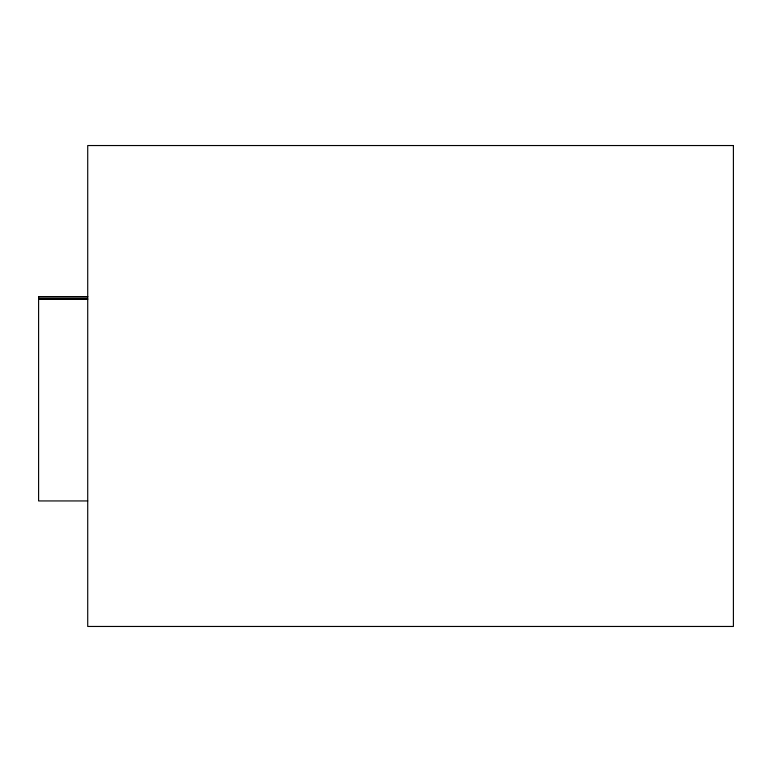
<?xml version="1.0" encoding="UTF-8"?>
<svg xmlns="http://www.w3.org/2000/svg" width="772" height="772" viewBox="0 0 772 772"><rect width="100%" height="100%" fill="white"/><g stroke="black" fill="none" stroke-linecap="round" stroke-linejoin="round"><path stroke-width="1.16" d="M87.719 296.689L38.6 296.689L38.6 500.941L87.719 500.941M38.6 296.853L87.719 296.853M38.6 298.986L87.719 298.986M38.6 299.15L87.719 299.15M733.4 145.541L87.719 145.541L87.719 626.459L733.4 626.459L733.4 145.541"/></g></svg>
